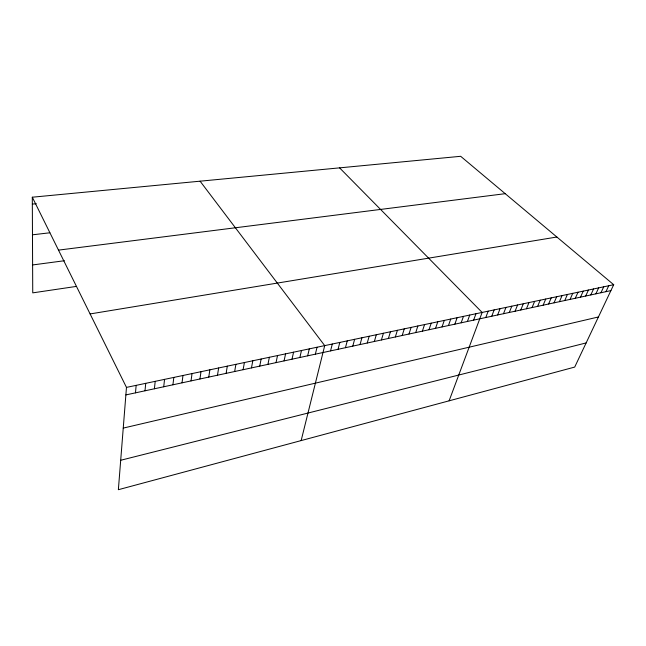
<?xml version="1.0" encoding="UTF-8"?>
<svg xmlns="http://www.w3.org/2000/svg" width="646" height="646" viewBox="0 0 646 646"><rect width="100%" height="100%" fill="white"/><g stroke="black" fill="none" stroke-linecap="round" stroke-linejoin="round"><path stroke-width="0.97" d="M32.3 197.208L126.471 387.398L118.363 489.7L574.706 367.073L613.7 284.708L460.671 156.3L32.3 197.208L32.744 292.864L76.333 286.412M135.49 392.849L136.144 385.363M145.003 390.798L145.721 383.344M154.41 388.779L155.193 381.35M163.721 386.776L164.552 379.372M172.926 384.798L173.814 377.417M182.027 382.836L182.971 375.488M191.038 380.898L192.032 373.582M199.945 378.984L200.995 371.692M208.763 377.086L209.861 369.819M217.484 375.213L218.639 367.97M226.116 373.356L227.311 366.145M234.651 371.523L235.903 364.336M243.106 369.706L244.398 362.543M251.464 367.905L252.812 360.775M259.74 366.129L261.129 359.014M267.928 364.368L269.366 357.278M276.036 362.624L277.514 355.566M284.062 360.896L285.58 353.863M292.008 359.184L293.567 352.183M299.873 357.496L301.472 350.512M307.657 355.825L309.297 348.864M315.361 354.161L317.041 347.233M301.149 440.58L324.712 345.618L200.09 181.187M330.55 350.899L332.302 344.019M338.036 349.292L339.82 342.428M345.44 347.693L347.265 340.862M352.781 346.119L354.63 339.311M360.04 344.56L361.93 337.769M367.235 343.01L369.157 336.251M374.365 341.476L376.319 334.741M381.423 339.957L383.409 333.247M388.416 338.456L390.434 331.761M395.336 336.97L397.387 330.3M402.2 335.492L404.275 328.846M408.999 334.03L411.098 327.409M415.725 332.585L417.865 325.98M422.395 331.148L424.559 324.575M429.009 329.726L431.197 323.17M435.557 328.321L437.77 321.789M442.042 326.924L444.287 320.416M448.469 325.544L450.738 319.051M454.841 324.171L457.134 317.703M461.155 322.814L463.473 316.37M467.413 321.466L469.747 315.046M473.615 320.133L475.973 313.738M449.115 400.819L482.142 312.438L339.586 167.863M485.776 317.517L488.182 311.162M491.735 316.241L494.158 309.902M497.646 314.965L500.093 308.651M503.5 313.706L505.971 307.415M509.314 312.454L511.802 306.18M515.072 311.219L517.583 304.969M520.781 309.991L523.308 303.757M526.442 308.772L528.985 302.562M532.054 307.569L534.622 301.375M537.625 306.365L540.201 300.196M543.141 305.178L545.741 299.033M548.615 304.008L551.232 297.871M554.042 302.837L556.674 296.724M559.428 301.682L562.077 295.585M564.765 300.535L567.43 294.455M570.063 299.397L572.744 293.341M575.311 298.266L578.008 292.226M580.52 297.144L583.233 291.128M585.688 296.03L588.417 290.038M590.815 294.931L593.553 288.956M595.895 293.841L598.648 287.874M600.942 292.751L603.711 286.816M605.94 291.677L608.726 285.758M120.697 460.267L586.14 342.929M123.241 428.096L598.43 316.96M125.873 394.916L610.906 290.611M126.471 387.398L613.7 284.708M90.093 313.94L556.868 237.017M32.615 264.949L64.414 260.726M58.503 250.123L505.22 193.679M32.47 234.805L49.855 232.786M32.332 204.104L36.313 203.708"/></g></svg>
